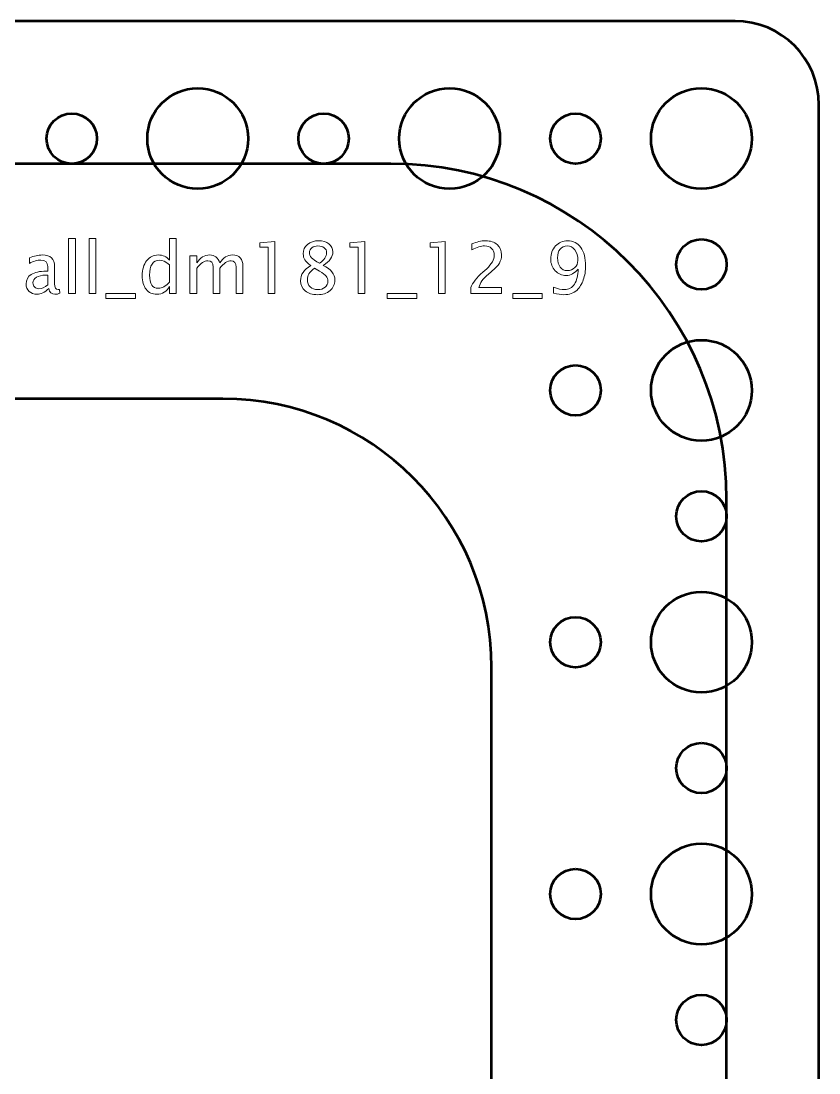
# Model space of a CAD drawing. Header units: centimetres. Extents: x -42 to 63, y -49 to 29.
# Drawn here: x 58.2 to 62.95, y -22.07 to -15.8 of the extents above; entities that cross this region are included whole.
import ezdxf

# ---------------------------------------------------------------- set-up
doc = ezdxf.new("R2010")
doc.units = ezdxf.units.CM
doc.header["$MEASUREMENT"] = 0
doc.layers.add('Layer 1', color=7, linetype='Continuous')

msp = doc.modelspace()

# ---------------------------------------------------------------- linework, layer by layer
at = {"layer": 'Layer 1', "lineweight": 53}
for centre, major_axis in [((59.25001, -16.50001), (0, 0.30001)), ((60.75001, -16.50001), (0, 0.30001)), ((62.25001, -16.50001), (0, 0.30001)), ((58.5, -16.5), (0, 0.15)), ((60, -16.5), (0, 0.15)), ((61.5, -16.5), (0, 0.15)), ((62.25, -17.25), (0, 0.15)), ((62.25001, -18.00001), (0, 0.30001)), ((61.5, -18), (0, 0.15)), ((62.25, -18.75), (0, 0.15)), ((62.25001, -19.50001), (0, 0.30001)), ((61.5, -19.5), (0, 0.15)), ((62.25, -20.25), (0, 0.15)), ((62.25001, -21.00001), (0, 0.30001)), ((61.5, -21), (0, 0.15)), ((62.25, -21.75), (0, 0.15))]:
    msp.add_ellipse(centre, major_axis=major_axis, ratio=1, dxfattribs=at)
msp.add_open_spline([(45.05, -28.7), (45.05, -28.7), (45.05, -16.3), (45.05, -16.3), (45.05, -16.3), (45.05, -16.02386), (45.27386, -15.8), (45.55, -15.8), (45.55, -15.8), (45.55, -15.8), (62.45, -15.8), (62.45, -15.8), (62.45, -15.8), (62.72614, -15.8), (62.95, -16.02386), (62.95, -16.3), (62.95, -16.3), (62.95, -16.3), (62.95, -28.7), (62.95, -28.7), (62.95, -28.7), (62.95, -28.97614), (62.72614, -29.2), (62.45, -29.2), (62.45, -29.2), (62.45, -29.2), (45.55, -29.2), (45.55, -29.2), (45.55, -29.2), (45.27386, -29.2), (45.05, -28.97614), (45.05, -28.7)], degree=3, knots=[0, 0, 0, 0, 0.1111111, 0.1111111, 0.1111111, 0.1111111, 0.2222222, 0.2222222, 0.2222222, 0.2222222, 0.3333333, 0.3333333, 0.3333333, 0.3333333, 0.4444444, 0.4444444, 0.4444444, 0.4444444, 0.5555556, 0.5555556, 0.5555556, 0.5555556, 0.6666667, 0.6666667, 0.6666667, 0.6666667, 0.7777778, 0.7777778, 0.7777778, 0.7777778, 1, 1, 1, 1], dxfattribs=at)
at = {"layer": 'Layer 1', "color": 5, "lineweight": 53}
for points in [[(45.6, -26.35), (45.6, -26.35), (45.6, -18.65), (45.6, -18.65), (45.6, -18.65), (45.6, -17.54544), (46.49543, -16.65), (47.6, -16.65), (47.6, -16.65), (47.6, -16.65), (60.4, -16.65), (60.4, -16.65), (60.4, -16.65), (61.50457, -16.65), (62.4, -17.54544), (62.4, -18.65), (62.4, -18.65), (62.4, -18.65), (62.4, -26.35), (62.4, -26.35), (62.4, -26.35), (62.4, -27.45456), (61.50457, -28.35), (60.4, -28.35), (60.4, -28.35), (60.4, -28.35), (47.6, -28.35), (47.6, -28.35), (47.6, -28.35), (46.49543, -28.35), (45.6, -27.45456), (45.6, -26.35)], [(47, -25.35), (47, -25.35), (47, -19.65), (47, -19.65), (47, -19.65), (47, -18.76635), (47.71635, -18.05), (48.6, -18.05), (48.6, -18.05), (48.6, -18.05), (59.4, -18.05), (59.4, -18.05), (59.4, -18.05), (60.28365, -18.05), (61, -18.76635), (61, -19.65), (61, -19.65), (61, -19.65), (61, -25.35), (61, -25.35), (61, -25.35), (61, -26.23365), (60.28365, -26.95), (59.4, -26.95), (59.4, -26.95), (59.4, -26.95), (48.6, -26.95), (48.6, -26.95), (48.6, -26.95), (47.71635, -26.95), (47, -26.23365), (47, -25.35)]]:
    msp.add_open_spline(points, degree=3, knots=[0, 0, 0, 0, 0.1111111, 0.1111111, 0.1111111, 0.1111111, 0.2222222, 0.2222222, 0.2222222, 0.2222222, 0.3333333, 0.3333333, 0.3333333, 0.3333333, 0.4444444, 0.4444444, 0.4444444, 0.4444444, 0.5555556, 0.5555556, 0.5555556, 0.5555556, 0.6666667, 0.6666667, 0.6666667, 0.6666667, 0.7777778, 0.7777778, 0.7777778, 0.7777778, 1, 1, 1, 1], dxfattribs=at)
at = {"layer": 'Layer 1', "color": 5, "lineweight": 9}
for points, knots in [([(58.48097, -17.42256), (58.48097, -17.42256), (58.48097, -17.09617), (58.48097, -17.09617), (58.48097, -17.09617), (58.48097, -17.09617), (58.52161, -17.09617), (58.52161, -17.09617), (58.52161, -17.09617), (58.52161, -17.09617), (58.52161, -17.42256), (58.52161, -17.42256), (58.52161, -17.42256), (58.52161, -17.42256), (58.48097, -17.42256), (58.48097, -17.42256)], [0, 0, 0, 0, 0.2, 0.2, 0.2, 0.2, 0.4, 0.4, 0.4, 0.4, 0.6, 0.6, 0.6, 0.6, 1, 1, 1, 1]), ([(58.60331, -17.42256), (58.60331, -17.42256), (58.60331, -17.09617), (58.60331, -17.09617), (58.60331, -17.09617), (58.60331, -17.09617), (58.64395, -17.09617), (58.64395, -17.09617), (58.64395, -17.09617), (58.64395, -17.09617), (58.64395, -17.42256), (58.64395, -17.42256), (58.64395, -17.42256), (58.64395, -17.42256), (58.60331, -17.42256), (58.60331, -17.42256)], [0, 0, 0, 0, 0.2, 0.2, 0.2, 0.2, 0.4, 0.4, 0.4, 0.4, 0.6, 0.6, 0.6, 0.6, 1, 1, 1, 1]), ([(59.08168, -17.42256), (59.08168, -17.42256), (59.08168, -17.38044), (59.08168, -17.38044), (59.08168, -17.38044), (59.06509, -17.41191), (59.04012, -17.42764), (59.00675, -17.42764), (59.00675, -17.42764), (58.97965, -17.42764), (58.95835, -17.41783), (58.94282, -17.39815), (58.94282, -17.39815), (58.9273, -17.37846), (58.91954, -17.35158), (58.91954, -17.3175), (58.91954, -17.3175), (58.91954, -17.28025), (58.92836, -17.25026), (58.94593, -17.22755), (58.94593, -17.22755), (58.96357, -17.2049), (58.98671, -17.19354), (59.01542, -17.19354), (59.01542, -17.19354), (59.04202, -17.19354), (59.06418, -17.2037), (59.08168, -17.22409), (59.08168, -17.22409), (59.08168, -17.22409), (59.08168, -17.09617), (59.08168, -17.09617), (59.08168, -17.09617), (59.08168, -17.09617), (59.12231, -17.09617), (59.12231, -17.09617), (59.12231, -17.09617), (59.12231, -17.09617), (59.12231, -17.42256), (59.12231, -17.42256), (59.12231, -17.42256), (59.12231, -17.42256), (59.08168, -17.42256), (59.08168, -17.42256)], [0, 0, 0, 0, 0.0833333, 0.0833333, 0.0833333, 0.0833333, 0.1666667, 0.1666667, 0.1666667, 0.1666667, 0.25, 0.25, 0.25, 0.25, 0.3333333, 0.3333333, 0.3333333, 0.3333333, 0.4166667, 0.4166667, 0.4166667, 0.4166667, 0.5, 0.5, 0.5, 0.5, 0.5833333, 0.5833333, 0.5833333, 0.5833333, 0.6666667, 0.6666667, 0.6666667, 0.6666667, 0.75, 0.75, 0.75, 0.75, 0.8333333, 0.8333333, 0.8333333, 0.8333333, 1, 1, 1, 1]), ([(59.66926, -17.42256), (59.66926, -17.42256), (59.66926, -17.14697), (59.66926, -17.14697), (59.66926, -17.14697), (59.66926, -17.14697), (59.62058, -17.14697), (59.62058, -17.14697), (59.62058, -17.14697), (59.62058, -17.14697), (59.62058, -17.12157), (59.62058, -17.12157), (59.62058, -17.12157), (59.62058, -17.12157), (59.7099, -17.11395), (59.7099, -17.11395), (59.7099, -17.11395), (59.7099, -17.11395), (59.7099, -17.42256), (59.7099, -17.42256), (59.7099, -17.42256), (59.7099, -17.42256), (59.66926, -17.42256), (59.66926, -17.42256)], [0, 0, 0, 0, 0.1428571, 0.1428571, 0.1428571, 0.1428571, 0.2857143, 0.2857143, 0.2857143, 0.2857143, 0.4285714, 0.4285714, 0.4285714, 0.4285714, 0.5714286, 0.5714286, 0.5714286, 0.5714286, 0.7142857, 0.7142857, 0.7142857, 0.7142857, 1, 1, 1, 1]), ([(59.92341, -17.25598), (59.90661, -17.24427), (59.8949, -17.2334), (59.88834, -17.22331), (59.88834, -17.22331), (59.88178, -17.21329), (59.87853, -17.20116), (59.87853, -17.18698), (59.87853, -17.18698), (59.87853, -17.16383), (59.887, -17.145), (59.90386, -17.13053), (59.90386, -17.13053), (59.9208, -17.11607), (59.94288, -17.10887), (59.97011, -17.10887), (59.97011, -17.10887), (59.99523, -17.10887), (60.01562, -17.11501), (60.03121, -17.12729), (60.03121, -17.12729), (60.04681, -17.13949), (60.05464, -17.15544), (60.05464, -17.17498), (60.05464, -17.17498), (60.05464, -17.20462), (60.03566, -17.23164), (59.99777, -17.25598), (59.99777, -17.25598), (60.04384, -17.27856), (60.06691, -17.3077), (60.06691, -17.3434), (60.06691, -17.3434), (60.06691, -17.36887), (60.05725, -17.38968), (60.03799, -17.40591), (60.03799, -17.40591), (60.01873, -17.42207), (59.99396, -17.43018), (59.96362, -17.43018), (59.96362, -17.43018), (59.93335, -17.43018), (59.90894, -17.42256), (59.89032, -17.40732), (59.89032, -17.40732), (59.87176, -17.39215), (59.86245, -17.37211), (59.86245, -17.34735), (59.86245, -17.34735), (59.86245, -17.31066), (59.88277, -17.28025), (59.92341, -17.25598)], [0, 0, 0, 0, 0.0714286, 0.0714286, 0.0714286, 0.0714286, 0.1428571, 0.1428571, 0.1428571, 0.1428571, 0.2142857, 0.2142857, 0.2142857, 0.2142857, 0.2857143, 0.2857143, 0.2857143, 0.2857143, 0.3571429, 0.3571429, 0.3571429, 0.3571429, 0.4285714, 0.4285714, 0.4285714, 0.4285714, 0.5, 0.5, 0.5, 0.5, 0.5714286, 0.5714286, 0.5714286, 0.5714286, 0.6428571, 0.6428571, 0.6428571, 0.6428571, 0.7142857, 0.7142857, 0.7142857, 0.7142857, 0.7857143, 0.7857143, 0.7857143, 0.7857143, 0.8571429, 0.8571429, 0.8571429, 0.8571429, 1, 1, 1, 1]), ([(59.97505, -17.24321), (60.00356, -17.22437), (60.01781, -17.20349), (60.01781, -17.18042), (60.01781, -17.18042), (60.01781, -17.16807), (60.01301, -17.15819), (60.00349, -17.15064), (60.00349, -17.15064), (59.99389, -17.14309), (59.9814, -17.13935), (59.96595, -17.13935), (59.96595, -17.13935), (59.95099, -17.13935), (59.93879, -17.14302), (59.9294, -17.15043), (59.9294, -17.15043), (59.92002, -17.15784), (59.91536, -17.16736), (59.91536, -17.17915), (59.91536, -17.17915), (59.91536, -17.19058), (59.9196, -17.20088), (59.92806, -17.21005), (59.92806, -17.21005), (59.93653, -17.21915), (59.95219, -17.23023), (59.97505, -17.24321)], [0, 0, 0, 0, 0.125, 0.125, 0.125, 0.125, 0.25, 0.25, 0.25, 0.25, 0.375, 0.375, 0.375, 0.375, 0.5, 0.5, 0.5, 0.5, 0.625, 0.625, 0.625, 0.625, 0.75, 0.75, 0.75, 0.75, 1, 1, 1, 1]), ([(60.20464, -17.42256), (60.20464, -17.42256), (60.20464, -17.14697), (60.20464, -17.14697), (60.20464, -17.14697), (60.20464, -17.14697), (60.15596, -17.14697), (60.15596, -17.14697), (60.15596, -17.14697), (60.15596, -17.14697), (60.15596, -17.12157), (60.15596, -17.12157), (60.15596, -17.12157), (60.15596, -17.12157), (60.24528, -17.11395), (60.24528, -17.11395), (60.24528, -17.11395), (60.24528, -17.11395), (60.24528, -17.42256), (60.24528, -17.42256), (60.24528, -17.42256), (60.24528, -17.42256), (60.20464, -17.42256), (60.20464, -17.42256)], [0, 0, 0, 0, 0.1428571, 0.1428571, 0.1428571, 0.1428571, 0.2857143, 0.2857143, 0.2857143, 0.2857143, 0.4285714, 0.4285714, 0.4285714, 0.4285714, 0.5714286, 0.5714286, 0.5714286, 0.5714286, 0.7142857, 0.7142857, 0.7142857, 0.7142857, 1, 1, 1, 1]), ([(60.684, -17.42256), (60.684, -17.42256), (60.684, -17.14697), (60.684, -17.14697), (60.684, -17.14697), (60.684, -17.14697), (60.63532, -17.14697), (60.63532, -17.14697), (60.63532, -17.14697), (60.63532, -17.14697), (60.63532, -17.12157), (60.63532, -17.12157), (60.63532, -17.12157), (60.63532, -17.12157), (60.72464, -17.11395), (60.72464, -17.11395), (60.72464, -17.11395), (60.72464, -17.11395), (60.72464, -17.42256), (60.72464, -17.42256), (60.72464, -17.42256), (60.72464, -17.42256), (60.684, -17.42256), (60.684, -17.42256)], [0, 0, 0, 0, 0.1428571, 0.1428571, 0.1428571, 0.1428571, 0.2857143, 0.2857143, 0.2857143, 0.2857143, 0.4285714, 0.4285714, 0.4285714, 0.4285714, 0.5714286, 0.5714286, 0.5714286, 0.5714286, 0.7142857, 0.7142857, 0.7142857, 0.7142857, 1, 1, 1, 1]), ([(60.87592, -17.42256), (60.87592, -17.42256), (60.87592, -17.387), (60.87592, -17.387), (60.87592, -17.387), (60.88777, -17.35927), (60.91169, -17.329), (60.94774, -17.29634), (60.94774, -17.29634), (60.94774, -17.29634), (60.97102, -17.27545), (60.97102, -17.27545), (60.97102, -17.27545), (61.00101, -17.24822), (61.01604, -17.22127), (61.01604, -17.19446), (61.01604, -17.19446), (61.01604, -17.17731), (61.01089, -17.16391), (61.00066, -17.1541), (61.00066, -17.1541), (60.99043, -17.14429), (60.97625, -17.13935), (60.95825, -17.13935), (60.95825, -17.13935), (60.93723, -17.13935), (60.91232, -17.1474), (60.88354, -17.16348), (60.88354, -17.16348), (60.88354, -17.16348), (60.88354, -17.12792), (60.88354, -17.12792), (60.88354, -17.12792), (60.9107, -17.11522), (60.93772, -17.10887), (60.96467, -17.10887), (60.96467, -17.10887), (60.99332, -17.10887), (61.01632, -17.11656), (61.03368, -17.13201), (61.03368, -17.13201), (61.05096, -17.14747), (61.05964, -17.16793), (61.05964, -17.19347), (61.05964, -17.19347), (61.05964, -17.21181), (61.05527, -17.22811), (61.04652, -17.24229), (61.04652, -17.24229), (61.0377, -17.25654), (61.0214, -17.27376), (60.99748, -17.29408), (60.99748, -17.29408), (60.99748, -17.29408), (60.98175, -17.30748), (60.98175, -17.30748), (60.98175, -17.30748), (60.94901, -17.33521), (60.9301, -17.36174), (60.92502, -17.387), (60.92502, -17.387), (60.92502, -17.387), (61.05837, -17.387), (61.05837, -17.387), (61.05837, -17.387), (61.05837, -17.387), (61.05837, -17.42256), (61.05837, -17.42256), (61.05837, -17.42256), (61.05837, -17.42256), (60.87592, -17.42256), (60.87592, -17.42256)], [0, 0, 0, 0, 0.0526316, 0.0526316, 0.0526316, 0.0526316, 0.1052632, 0.1052632, 0.1052632, 0.1052632, 0.1578947, 0.1578947, 0.1578947, 0.1578947, 0.2105263, 0.2105263, 0.2105263, 0.2105263, 0.2631579, 0.2631579, 0.2631579, 0.2631579, 0.3157895, 0.3157895, 0.3157895, 0.3157895, 0.3684211, 0.3684211, 0.3684211, 0.3684211, 0.4210526, 0.4210526, 0.4210526, 0.4210526, 0.4736842, 0.4736842, 0.4736842, 0.4736842, 0.5263158, 0.5263158, 0.5263158, 0.5263158, 0.5789474, 0.5789474, 0.5789474, 0.5789474, 0.6315789, 0.6315789, 0.6315789, 0.6315789, 0.6842105, 0.6842105, 0.6842105, 0.6842105, 0.7368421, 0.7368421, 0.7368421, 0.7368421, 0.7894737, 0.7894737, 0.7894737, 0.7894737, 0.8421053, 0.8421053, 0.8421053, 0.8421053, 0.8947368, 0.8947368, 0.8947368, 0.8947368, 1, 1, 1, 1]), ([(61.3684, -17.42087), (61.3684, -17.42087), (61.3684, -17.38615), (61.3684, -17.38615), (61.3684, -17.38615), (61.39429, -17.39518), (61.41631, -17.3997), (61.43451, -17.3997), (61.43451, -17.3997), (61.45984, -17.3997), (61.47966, -17.38891), (61.49392, -17.36732), (61.49392, -17.36732), (61.50817, -17.34573), (61.5153, -17.31567), (61.5153, -17.27722), (61.5153, -17.27722), (61.49462, -17.30269), (61.47113, -17.31546), (61.44474, -17.31546), (61.44474, -17.31546), (61.41899, -17.31546), (61.39712, -17.306), (61.37919, -17.28702), (61.37919, -17.28702), (61.36127, -17.26804), (61.35231, -17.24497), (61.35231, -17.21767), (61.35231, -17.21767), (61.35231, -17.18634), (61.36184, -17.16038), (61.38096, -17.13978), (61.38096, -17.13978), (61.40001, -17.11917), (61.424, -17.10887), (61.45292, -17.10887), (61.45292, -17.10887), (61.48616, -17.10887), (61.51233, -17.12221), (61.53145, -17.14888), (61.53145, -17.14888), (61.55057, -17.17555), (61.56017, -17.21202), (61.56017, -17.25838), (61.56017, -17.25838), (61.56017, -17.28787), (61.55558, -17.3156), (61.54634, -17.34156), (61.54634, -17.34156), (61.5371, -17.3676), (61.52475, -17.38778), (61.50916, -17.40224), (61.50916, -17.40224), (61.48926, -17.42087), (61.46301, -17.43018), (61.43056, -17.43018), (61.43056, -17.43018), (61.41454, -17.43018), (61.39387, -17.42708), (61.3684, -17.42087)], [0, 0, 0, 0, 0.0625, 0.0625, 0.0625, 0.0625, 0.125, 0.125, 0.125, 0.125, 0.1875, 0.1875, 0.1875, 0.1875, 0.25, 0.25, 0.25, 0.25, 0.3125, 0.3125, 0.3125, 0.3125, 0.375, 0.375, 0.375, 0.375, 0.4375, 0.4375, 0.4375, 0.4375, 0.5, 0.5, 0.5, 0.5, 0.5625, 0.5625, 0.5625, 0.5625, 0.625, 0.625, 0.625, 0.625, 0.6875, 0.6875, 0.6875, 0.6875, 0.75, 0.75, 0.75, 0.75, 0.8125, 0.8125, 0.8125, 0.8125, 0.875, 0.875, 0.875, 0.875, 1, 1, 1, 1]), ([(61.39295, -17.21075), (61.39295, -17.23404), (61.39824, -17.25245), (61.40883, -17.266), (61.40883, -17.266), (61.41941, -17.27947), (61.43366, -17.28625), (61.45165, -17.28625), (61.45165, -17.28625), (61.46894, -17.28625), (61.48369, -17.28039), (61.49582, -17.26868), (61.49582, -17.26868), (61.50796, -17.25697), (61.51403, -17.24279), (61.51403, -17.22628), (61.51403, -17.22628), (61.51403, -17.20017), (61.50817, -17.17915), (61.49639, -17.16327), (61.49639, -17.16327), (61.48467, -17.14732), (61.46929, -17.13935), (61.45017, -17.13935), (61.45017, -17.13935), (61.43232, -17.13935), (61.41835, -17.1457), (61.40819, -17.1584), (61.40819, -17.1584), (61.39803, -17.1711), (61.39295, -17.18853), (61.39295, -17.21075)], [0, 0, 0, 0, 0.1111111, 0.1111111, 0.1111111, 0.1111111, 0.2222222, 0.2222222, 0.2222222, 0.2222222, 0.3333333, 0.3333333, 0.3333333, 0.3333333, 0.4444444, 0.4444444, 0.4444444, 0.4444444, 0.5555556, 0.5555556, 0.5555556, 0.5555556, 0.6666667, 0.6666667, 0.6666667, 0.6666667, 0.7777778, 0.7777778, 0.7777778, 0.7777778, 1, 1, 1, 1]), ([(58.36286, -17.39399), (58.33845, -17.41642), (58.31495, -17.42764), (58.29237, -17.42764), (58.29237, -17.42764), (58.27382, -17.42764), (58.25837, -17.42185), (58.24616, -17.41021), (58.24616, -17.41021), (58.23388, -17.39857), (58.22775, -17.3839), (58.22775, -17.36619), (58.22775, -17.36619), (58.22775, -17.3417), (58.23805, -17.32287), (58.25865, -17.30974), (58.25865, -17.30974), (58.27925, -17.29662), (58.30881, -17.29006), (58.34734, -17.29006), (58.34734, -17.29006), (58.34734, -17.29006), (58.35686, -17.29006), (58.35686, -17.29006), (58.35686, -17.29006), (58.35686, -17.29006), (58.35686, -17.26304), (58.35686, -17.26304), (58.35686, -17.26304), (58.35686, -17.237), (58.34332, -17.22402), (58.31615, -17.22402), (58.31615, -17.22402), (58.29513, -17.22402), (58.27213, -17.23065), (58.24722, -17.24391), (58.24722, -17.24391), (58.24722, -17.24391), (58.24722, -17.21047), (58.24722, -17.21047), (58.24722, -17.21047), (58.2746, -17.19918), (58.30042, -17.19354), (58.32462, -17.19354), (58.32462, -17.19354), (58.34952, -17.19354), (58.36794, -17.19918), (58.37972, -17.21054), (58.37972, -17.21054), (58.39158, -17.2219), (58.3975, -17.2394), (58.3975, -17.26304), (58.3975, -17.26304), (58.3975, -17.26304), (58.3975, -17.36442), (58.3975, -17.36442), (58.3975, -17.36442), (58.3975, -17.38764), (58.40463, -17.39928), (58.41895, -17.39928), (58.41895, -17.39928), (58.42071, -17.39928), (58.42332, -17.39899), (58.42678, -17.39843), (58.42678, -17.39843), (58.42678, -17.39843), (58.42967, -17.42101), (58.42967, -17.42101), (58.42967, -17.42101), (58.42043, -17.42545), (58.41027, -17.42764), (58.39912, -17.42764), (58.39912, -17.42764), (58.38015, -17.42764), (58.36808, -17.41642), (58.36286, -17.39399)], [0, 0, 0, 0, 0.05, 0.05, 0.05, 0.05, 0.1, 0.1, 0.1, 0.1, 0.15, 0.15, 0.15, 0.15, 0.2, 0.2, 0.2, 0.2, 0.25, 0.25, 0.25, 0.25, 0.3, 0.3, 0.3, 0.3, 0.35, 0.35, 0.35, 0.35, 0.4, 0.4, 0.4, 0.4, 0.45, 0.45, 0.45, 0.45, 0.5, 0.5, 0.5, 0.5, 0.55, 0.55, 0.55, 0.55, 0.6, 0.6, 0.6, 0.6, 0.65, 0.65, 0.65, 0.65, 0.7, 0.7, 0.7, 0.7, 0.75, 0.75, 0.75, 0.75, 0.8, 0.8, 0.8, 0.8, 0.85, 0.85, 0.85, 0.85, 0.9, 0.9, 0.9, 0.9, 1, 1, 1, 1]), ([(59.08168, -17.25189), (59.06058, -17.23333), (59.04061, -17.22402), (59.0217, -17.22402), (59.0217, -17.22402), (59.00308, -17.22402), (58.98868, -17.23178), (58.97845, -17.24737), (58.97845, -17.24737), (58.96822, -17.26289), (58.96314, -17.28491), (58.96314, -17.31341), (58.96314, -17.31341), (58.96314, -17.36583), (58.9805, -17.39208), (59.01528, -17.39208), (59.01528, -17.39208), (59.03786, -17.39208), (59.06001, -17.37973), (59.08168, -17.35511), (59.08168, -17.35511), (59.08168, -17.35511), (59.08168, -17.25189), (59.08168, -17.25189)], [0, 0, 0, 0, 0.1428571, 0.1428571, 0.1428571, 0.1428571, 0.2857143, 0.2857143, 0.2857143, 0.2857143, 0.4285714, 0.4285714, 0.4285714, 0.4285714, 0.5714286, 0.5714286, 0.5714286, 0.5714286, 0.7142857, 0.7142857, 0.7142857, 0.7142857, 1, 1, 1, 1]), ([(59.20374, -17.42256), (59.20374, -17.42256), (59.20374, -17.1982), (59.20374, -17.1982), (59.20374, -17.1982), (59.20374, -17.1982), (59.24438, -17.1982), (59.24438, -17.1982), (59.24438, -17.1982), (59.24438, -17.1982), (59.24438, -17.2406), (59.24438, -17.2406), (59.24438, -17.2406), (59.26421, -17.2092), (59.28961, -17.19354), (59.32072, -17.19354), (59.32072, -17.19354), (59.35071, -17.19354), (59.3711, -17.2092), (59.38196, -17.2406), (59.38196, -17.2406), (59.40122, -17.20892), (59.42634, -17.19312), (59.45717, -17.19312), (59.45717, -17.19312), (59.47686, -17.19312), (59.49217, -17.1989), (59.5031, -17.21054), (59.5031, -17.21054), (59.51404, -17.22218), (59.51954, -17.23848), (59.51954, -17.25944), (59.51954, -17.25944), (59.51954, -17.25944), (59.51954, -17.42256), (59.51954, -17.42256), (59.51954, -17.42256), (59.51954, -17.42256), (59.4789, -17.42256), (59.4789, -17.42256), (59.4789, -17.42256), (59.4789, -17.42256), (59.4789, -17.26614), (59.4789, -17.26614), (59.4789, -17.26614), (59.4789, -17.2406), (59.46874, -17.22783), (59.44842, -17.22783), (59.44842, -17.22783), (59.42733, -17.22783), (59.40517, -17.24272), (59.38196, -17.27256), (59.38196, -17.27256), (59.38196, -17.27256), (59.38196, -17.42256), (59.38196, -17.42256), (59.38196, -17.42256), (59.38196, -17.42256), (59.34132, -17.42256), (59.34132, -17.42256), (59.34132, -17.42256), (59.34132, -17.42256), (59.34132, -17.266), (59.34132, -17.266), (59.34132, -17.266), (59.34132, -17.24025), (59.33102, -17.2274), (59.31035, -17.2274), (59.31035, -17.2274), (59.28982, -17.2274), (59.2678, -17.24236), (59.24438, -17.27235), (59.24438, -17.27235), (59.24438, -17.27235), (59.24438, -17.42256), (59.24438, -17.42256), (59.24438, -17.42256), (59.24438, -17.42256), (59.20374, -17.42256), (59.20374, -17.42256)], [0, 0, 0, 0, 0.047619, 0.047619, 0.047619, 0.047619, 0.0952381, 0.0952381, 0.0952381, 0.0952381, 0.1428571, 0.1428571, 0.1428571, 0.1428571, 0.1904762, 0.1904762, 0.1904762, 0.1904762, 0.2380952, 0.2380952, 0.2380952, 0.2380952, 0.2857143, 0.2857143, 0.2857143, 0.2857143, 0.3333333, 0.3333333, 0.3333333, 0.3333333, 0.3809524, 0.3809524, 0.3809524, 0.3809524, 0.4285714, 0.4285714, 0.4285714, 0.4285714, 0.4761905, 0.4761905, 0.4761905, 0.4761905, 0.5238095, 0.5238095, 0.5238095, 0.5238095, 0.5714286, 0.5714286, 0.5714286, 0.5714286, 0.6190476, 0.6190476, 0.6190476, 0.6190476, 0.6666667, 0.6666667, 0.6666667, 0.6666667, 0.7142857, 0.7142857, 0.7142857, 0.7142857, 0.7619048, 0.7619048, 0.7619048, 0.7619048, 0.8095238, 0.8095238, 0.8095238, 0.8095238, 0.8571429, 0.8571429, 0.8571429, 0.8571429, 0.9047619, 0.9047619, 0.9047619, 0.9047619, 1, 1, 1, 1]), ([(59.94556, -17.27249), (59.92905, -17.28519), (59.91783, -17.29627), (59.91191, -17.30572), (59.91191, -17.30572), (59.90605, -17.31518), (59.90309, -17.32689), (59.90309, -17.341), (59.90309, -17.341), (59.90309, -17.3585), (59.90873, -17.37268), (59.92009, -17.38347), (59.92009, -17.38347), (59.93145, -17.39427), (59.94634, -17.3997), (59.96489, -17.3997), (59.96489, -17.3997), (59.98274, -17.3997), (59.99728, -17.39511), (60.0085, -17.38587), (60.0085, -17.38587), (60.01978, -17.37663), (60.02543, -17.36463), (60.02543, -17.34989), (60.02543, -17.34989), (60.02543, -17.33804), (60.02197, -17.32795), (60.01499, -17.31976), (60.01499, -17.31976), (60.008, -17.31158), (59.99453, -17.30156), (59.97456, -17.2897), (59.97456, -17.2897), (59.97456, -17.2897), (59.94556, -17.27249), (59.94556, -17.27249)], [0, 0, 0, 0, 0.1, 0.1, 0.1, 0.1, 0.2, 0.2, 0.2, 0.2, 0.3, 0.3, 0.3, 0.3, 0.4, 0.4, 0.4, 0.4, 0.5, 0.5, 0.5, 0.5, 0.6, 0.6, 0.6, 0.6, 0.7, 0.7, 0.7, 0.7, 0.8, 0.8, 0.8, 0.8, 1, 1, 1, 1]), ([(58.35686, -17.37183), (58.35686, -17.37183), (58.35686, -17.31419), (58.35686, -17.31419), (58.35686, -17.31419), (58.35686, -17.31419), (58.34381, -17.31376), (58.34381, -17.31376), (58.34381, -17.31376), (58.32123, -17.31376), (58.30303, -17.31793), (58.28913, -17.32625), (58.28913, -17.32625), (58.2753, -17.33465), (58.26839, -17.34573), (58.26839, -17.35955), (58.26839, -17.35955), (58.26839, -17.36922), (58.27184, -17.3774), (58.27869, -17.38411), (58.27869, -17.38411), (58.2856, -17.39081), (58.294, -17.3942), (58.30395, -17.3942), (58.30395, -17.3942), (58.32088, -17.3942), (58.33852, -17.38672), (58.35686, -17.37183)], [0, 0, 0, 0, 0.125, 0.125, 0.125, 0.125, 0.25, 0.25, 0.25, 0.25, 0.375, 0.375, 0.375, 0.375, 0.5, 0.5, 0.5, 0.5, 0.625, 0.625, 0.625, 0.625, 0.75, 0.75, 0.75, 0.75, 1, 1, 1, 1]), ([(58.70279, -17.45304), (58.70279, -17.45304), (58.70279, -17.42256), (58.70279, -17.42256), (58.70279, -17.42256), (58.70279, -17.42256), (58.8789, -17.42256), (58.8789, -17.42256), (58.8789, -17.42256), (58.8789, -17.42256), (58.8789, -17.45304), (58.8789, -17.45304), (58.8789, -17.45304), (58.8789, -17.45304), (58.70279, -17.45304), (58.70279, -17.45304)], [0, 0, 0, 0, 0.2, 0.2, 0.2, 0.2, 0.4, 0.4, 0.4, 0.4, 0.6, 0.6, 0.6, 0.6, 1, 1, 1, 1]), ([(60.3792, -17.45304), (60.3792, -17.45304), (60.3792, -17.42256), (60.3792, -17.42256), (60.3792, -17.42256), (60.3792, -17.42256), (60.55531, -17.42256), (60.55531, -17.42256), (60.55531, -17.42256), (60.55531, -17.42256), (60.55531, -17.45304), (60.55531, -17.45304), (60.55531, -17.45304), (60.55531, -17.45304), (60.3792, -17.45304), (60.3792, -17.45304)], [0, 0, 0, 0, 0.2, 0.2, 0.2, 0.2, 0.4, 0.4, 0.4, 0.4, 0.6, 0.6, 0.6, 0.6, 1, 1, 1, 1]), ([(61.12625, -17.45304), (61.12625, -17.45304), (61.12625, -17.42256), (61.12625, -17.42256), (61.12625, -17.42256), (61.12625, -17.42256), (61.30236, -17.42256), (61.30236, -17.42256), (61.30236, -17.42256), (61.30236, -17.42256), (61.30236, -17.45304), (61.30236, -17.45304), (61.30236, -17.45304), (61.30236, -17.45304), (61.12625, -17.45304), (61.12625, -17.45304)], [0, 0, 0, 0, 0.2, 0.2, 0.2, 0.2, 0.4, 0.4, 0.4, 0.4, 0.6, 0.6, 0.6, 0.6, 1, 1, 1, 1])]:
    msp.add_open_spline(points, degree=3, knots=knots, dxfattribs=at)

doc.saveas('drawing.dxf')
